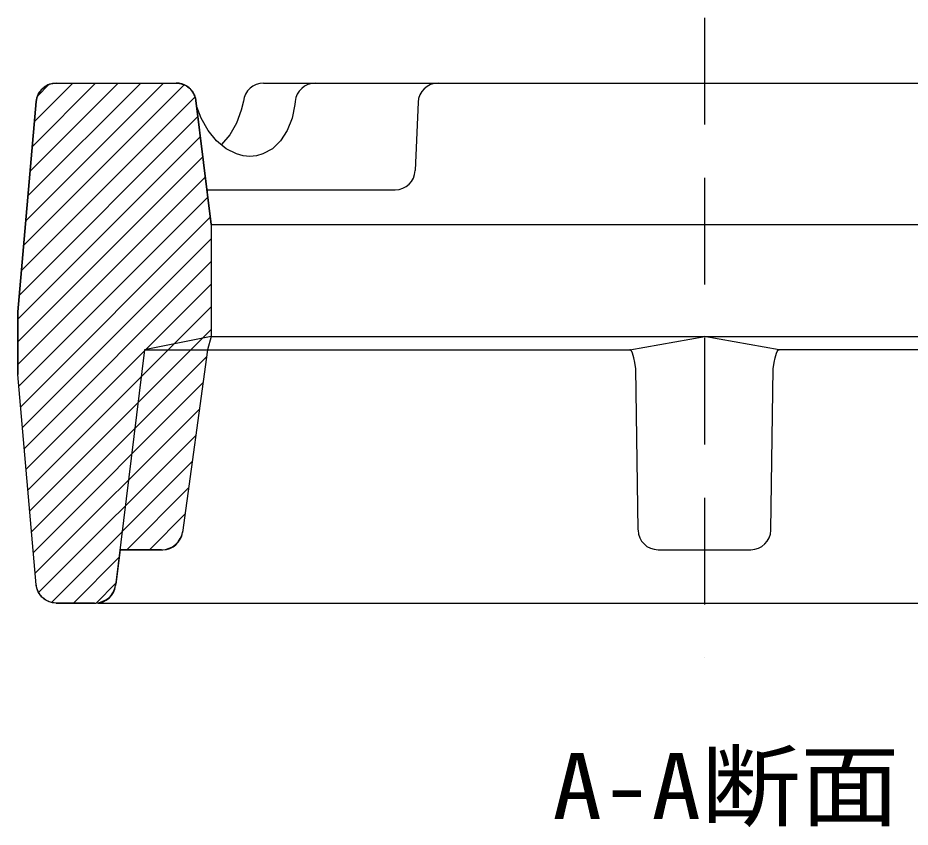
# Model space of a CAD drawing. Units: millimetres on the paper. Extents: x -200 to 200, y -121 to 121.
# Drawn here: x -58.9 to -42.17, y 18.51 to 33.69 of the extents above; entities that cross this region are included whole.
import ezdxf
from ezdxf.enums import TextEntityAlignment as Align

# ---------------------------------------------------------------- set-up
doc = ezdxf.new("R2010")
doc.units = ezdxf.units.MM
doc.linetypes.add('DASHED2', pattern=[3, 2, -1])
doc.layers.add('0-5_一般', color=7, linetype='Continuous')
doc.styles.add('ＭＳ 明朝', font='')
doc.styles.get('ＭＳ 明朝').set_extended_font_data('MS Mincho')

msp = doc.modelspace()

# ---------------------------------------------------------------- linework, layer by layer
at = {"layer": '0-5_一般', "linetype": 'DASHED2'}
msp.add_line((-46.026, 33.685), (-46.026, 21.685), dxfattribs=at)
at = {"layer": '0-5_一般'}
for p, q in [((-58.792, 29.415), (-55.779, 32.428)), ((-58.751, 29.88), (-56.171, 32.461)), ((-58.711, 30.345), (-56.595, 32.461)), ((-58.67, 30.81), (-57.019, 32.461)), ((-58.629, 31.275), (-57.443, 32.461)), ((-58.589, 31.74), (-57.868, 32.461)), ((-58.529, 32.224), (-58.318, 32.435)), ((-58.49, 32.298), (-58.499, 32.286)), ((-58.462, 32.335), (-58.474, 32.319)), ((-58.448, 32.348), (-58.462, 32.335)), ((-58.41, 32.384), (-58.422, 32.373)), ((-58.395, 32.393), (-58.41, 32.384)), ((-58.341, 32.426), (-58.356, 32.417)), ((-58.321, 32.434), (-58.341, 32.426)), ((-58.296, 32.443), (-58.307, 32.439)), ((-58.251, 32.455), (-58.296, 32.443)), ((-58.247, 32.455), (-58.251, 32.455)), ((-58.249, 32.455), (-58.251, 32.455)), ((-58.182, 32.461), (-55.933, 32.461)), ((-55.894, 32.459), (-55.933, 32.461)), ((-55.888, 32.458), (-55.894, 32.459)), ((-55.885, 32.458), (-55.894, 32.459)), ((-55.881, 32.457), (-55.894, 32.459)), ((-55.876, 32.457), (-55.879, 32.457)), ((-55.856, 32.453), (-55.876, 32.457)), ((-55.865, 32.454), (-55.87, 32.455)), ((-55.861, 32.453), (-55.869, 32.455)), ((-55.835, 32.447), (-55.856, 32.453)), ((-55.818, 32.443), (-55.827, 32.446)), ((-55.818, 32.443), (-55.824, 32.444)), ((-55.818, 32.443), (-55.823, 32.444)), ((-55.82, 32.443), (-55.822, 32.444)), ((-55.782, 32.429), (-55.82, 32.443)), ((-55.782, 32.429), (-55.818, 32.443)), ((-55.782, 32.429), (-55.784, 32.43)), ((-55.78, 32.428), (-55.782, 32.429)), ((-55.781, 32.429), (-55.782, 32.429)), ((-55.745, 32.411), (-55.768, 32.422)), ((-55.74, 32.407), (-55.745, 32.411)), ((-55.737, 32.406), (-55.745, 32.411)), ((-55.704, 32.384), (-55.719, 32.394)), ((-55.689, 32.371), (-55.704, 32.384)), ((-55.684, 32.367), (-55.687, 32.37)), ((-55.684, 32.367), (-55.686, 32.369)), ((-55.684, 32.367), (-55.686, 32.368)), ((-55.684, 32.367), (-55.685, 32.368)), ((-55.684, 32.367), (-55.685, 32.368)), ((-55.678, 32.36), (-55.684, 32.367)), ((-55.666, 32.35), (-55.684, 32.367)), ((-55.656, 32.338), (-55.666, 32.35)), ((-55.638, 32.318), (-55.645, 32.326)), ((-55.638, 32.318), (-55.643, 32.323)), ((-55.617, 32.289), (-55.638, 32.318)), ((-55.619, 32.291), (-55.638, 32.318)), ((-54.295, 32.461), (-51.021, 32.461)), ((-51.021, 32.461), (-41.03, 32.461)), ((-58.833, 28.95), (-55.578, 32.205)), ((-58.55, 32.158), (-58.556, 32.119)), ((-58.544, 32.183), (-58.55, 32.158)), ((-58.545, 32.176), (-58.55, 32.158)), ((-58.54, 32.196), (-58.543, 32.187)), ((-58.529, 32.228), (-58.54, 32.196)), ((-58.52, 32.248), (-58.529, 32.228)), ((-58.524, 32.238), (-58.529, 32.228)), ((-58.499, 32.286), (-58.511, 32.264)), ((-55.618, 32.289), (-55.619, 32.291)), ((-55.618, 32.29), (-55.619, 32.291)), ((-55.601, 32.261), (-55.616, 32.286)), ((-55.601, 32.261), (-55.608, 32.271)), ((-55.598, 32.253), (-55.601, 32.261)), ((-55.594, 32.246), (-55.601, 32.261)), ((-55.588, 32.233), (-55.591, 32.239)), ((-55.575, 32.198), (-55.588, 32.233)), ((-55.575, 32.198), (-55.581, 32.213)), ((-55.574, 32.194), (-55.575, 32.198)), ((-55.573, 32.191), (-55.575, 32.198)), ((-55.566, 32.166), (-55.571, 32.183)), ((-55.561, 32.132), (-55.566, 32.166)), ((-55.276, 29.811), (-55.561, 32.132)), ((-58.556, 32.119), (-58.901, 28.175)), ((-55.466, 31.805), (-55.546, 32.014)), ((-51.396, 32.102), (-51.45, 30.82)), ((-58.873, 28.485), (-55.524, 31.835)), ((-55.335, 31.575), (-55.466, 31.805)), ((-54.928, 31.489), (-55.084, 31.31)), ((-53.848, 31.575), (-53.973, 31.381)), ((-58.901, 28.034), (-55.478, 31.457)), ((-55.084, 31.31), (-55.088, 31.307)), ((-53.973, 31.381), (-54.127, 31.231)), ((-54.802, 31.132), (-54.996, 31.231)), ((-54.676, 31.098), (-54.802, 31.132)), ((-54.305, 31.132), (-54.424, 31.098)), ((-54.127, 31.231), (-54.305, 31.132)), ((-58.901, 27.61), (-55.431, 31.079)), ((-54.549, 31.086), (-54.676, 31.098)), ((-54.424, 31.098), (-54.549, 31.086)), ((-58.901, 27.185), (-55.385, 30.701)), ((-55.355, 30.461), (-51.825, 30.461)), ((-58.882, 26.78), (-55.338, 30.323)), ((-58.847, 26.39), (-55.292, 29.945)), ((-55.276, 29.811), (-36.776, 29.811)), ((-55.276, 29.811), (-55.276, 27.711)), ((-58.813, 26), (-55.276, 29.538)), ((-58.779, 25.61), (-55.276, 29.113)), ((-58.745, 25.22), (-55.276, 28.689)), ((-58.901, 28.175), (-58.901, 26.997)), ((-58.711, 24.83), (-55.276, 28.265)), ((-58.677, 24.439), (-55.276, 27.841)), ((-55.276, 27.711), (-56.526, 27.461)), ((-55.276, 27.711), (-36.776, 27.711)), ((-47.424, 27.461), (-46.017, 27.711)), ((-44.627, 27.461), (-46.034, 27.711)), ((-56.526, 27.461), (-57.067, 23.041)), ((-56.526, 27.461), (-47.424, 27.461)), ((-55.344, 27.461), (-55.813, 24.035)), ((-47.42, 27.461), (-47.424, 27.461)), ((-47.415, 27.459), (-47.42, 27.461)), ((-47.409, 27.454), (-47.415, 27.459)), ((-47.403, 27.449), (-47.409, 27.454)), ((-47.39, 27.428), (-47.403, 27.449)), ((-44.662, 27.428), (-44.648, 27.449)), ((-44.648, 27.449), (-44.643, 27.454)), ((-44.643, 27.454), (-44.636, 27.459)), ((-44.636, 27.459), (-44.631, 27.461)), ((-44.631, 27.461), (-44.627, 27.461)), ((-35.526, 27.461), (-44.627, 27.461)), ((-58.643, 24.049), (-55.362, 27.33)), ((-47.375, 27.395), (-47.39, 27.428)), ((-47.35, 27.311), (-47.375, 27.395)), ((-47.333, 27.224), (-47.35, 27.311)), ((-44.719, 27.224), (-44.701, 27.311)), ((-44.701, 27.311), (-44.676, 27.395)), ((-44.676, 27.395), (-44.662, 27.428)), ((-47.314, 27.103), (-47.333, 27.224)), ((-44.738, 27.103), (-44.719, 27.224)), ((-58.556, 23.053), (-58.901, 26.997)), ((-56.585, 26.978), (-56.585, 26.977)), ((-56.582, 26.997), (-56.582, 26.997)), ((-47.27, 24.081), (-47.314, 27.103)), ((-44.781, 24.081), (-44.738, 27.103)), ((-58.609, 23.659), (-55.429, 26.839)), ((-58.574, 23.269), (-55.496, 26.347)), ((-56.665, 26.322), (-56.665, 26.321)), ((-58.511, 22.908), (-55.564, 25.856)), ((-56.744, 25.674), (-56.744, 25.673)), ((-58.271, 22.723), (-55.631, 25.364)), ((-56.822, 25.035), (-56.822, 25.035)), ((-56.859, 23.711), (-55.698, 24.873)), ((-56.899, 24.408), (-56.899, 24.407)), ((-56.435, 23.711), (-55.765, 24.381)), ((-56.974, 23.793), (-56.974, 23.793)), ((-56.984, 23.711), (-56.184, 23.711)), ((-46.895, 23.711), (-45.156, 23.711)), ((-57.859, 22.711), (-57.002, 23.569)), ((-58.544, 22.989), (-58.556, 23.053)), ((-58.555, 23.051), (-58.556, 23.053)), ((-58.544, 22.989), (-58.555, 23.051)), ((-58.555, 23.049), (-58.555, 23.051)), ((-58.544, 22.989), (-58.555, 23.049)), ((-58.555, 23.045), (-58.555, 23.049)), ((-58.544, 22.989), (-58.555, 23.045)), ((-58.554, 23.042), (-58.555, 23.045)), ((-58.544, 22.989), (-58.554, 23.042)), ((-58.553, 23.033), (-58.554, 23.042)), ((-58.544, 22.989), (-58.553, 23.033)), ((-58.552, 23.027), (-58.553, 23.033)), ((-58.544, 22.989), (-58.552, 23.027)), ((-58.548, 23.003), (-58.552, 23.027)), ((-58.548, 23.003), (-58.549, 23.014)), ((-58.544, 22.989), (-58.548, 23.003)), ((-58.545, 22.995), (-58.548, 23.003)), ((-58.52, 22.925), (-58.544, 22.989)), ((-58.533, 22.954), (-58.544, 22.989)), ((-58.533, 22.954), (-58.54, 22.979)), ((-58.533, 22.954), (-58.534, 22.96)), ((-58.52, 22.925), (-58.533, 22.954)), ((-58.524, 22.935), (-58.533, 22.954)), ((-58.484, 22.864), (-58.52, 22.925)), ((-58.512, 22.907), (-58.52, 22.925)), ((-57.434, 22.712), (-57.061, 23.085)), ((-58.512, 22.907), (-58.517, 22.918)), ((-58.512, 22.907), (-58.512, 22.911)), ((-58.484, 22.863), (-58.512, 22.907)), ((-58.435, 22.81), (-58.484, 22.864)), ((-58.484, 22.863), (-58.484, 22.864)), ((-58.484, 22.863), (-58.484, 22.863)), ((-58.449, 22.823), (-58.484, 22.863)), ((-58.449, 22.823), (-58.449, 22.825)), ((-58.435, 22.81), (-58.449, 22.823)), ((-58.44, 22.815), (-58.449, 22.823)), ((-58.377, 22.766), (-58.435, 22.81)), ((-58.408, 22.787), (-58.435, 22.81)), ((-58.408, 22.787), (-58.426, 22.803)), ((-58.408, 22.787), (-58.409, 22.79)), ((-58.377, 22.766), (-58.408, 22.787)), ((-58.388, 22.774), (-58.408, 22.787)), ((-58.313, 22.735), (-58.377, 22.766)), ((-58.362, 22.757), (-58.377, 22.766)), ((-58.362, 22.757), (-58.371, 22.763)), ((-58.362, 22.757), (-58.362, 22.758)), ((-58.313, 22.735), (-58.362, 22.757)), ((-58.323, 22.74), (-58.362, 22.757)), ((-58.247, 22.717), (-58.313, 22.735)), ((-58.309, 22.733), (-58.313, 22.735)), ((-58.309, 22.733), (-58.311, 22.734)), ((-58.309, 22.733), (-58.309, 22.734)), ((-58.247, 22.717), (-58.309, 22.733)), ((-58.25, 22.717), (-58.309, 22.733)), ((-58.25, 22.718), (-58.25, 22.717)), ((-58.247, 22.717), (-58.25, 22.717)), ((-58.249, 22.717), (-58.25, 22.717)), ((-58.248, 22.717), (-58.25, 22.717)), ((-58.182, 22.711), (-58.247, 22.717)), ((-58.186, 22.711), (-58.222, 22.715)), ((-58.186, 22.711), (-58.186, 22.712)), ((-58.182, 22.711), (-57.439, 22.711)), ((-57.392, 22.711), (-34.612, 22.711))]:
    msp.add_line(p, q, dxfattribs=at)
for points in [[(-58.182, 32.461), (-58.247, 32.455), (-58.313, 32.437), (-58.377, 32.406), (-58.435, 32.363), (-58.484, 32.309), (-58.52, 32.248), (-58.544, 32.183), (-58.556, 32.119)], [(-58.52, 32.248), (-58.511, 32.264), (-58.49, 32.298), (-58.484, 32.309), (-58.474, 32.319), (-58.448, 32.348), (-58.435, 32.363), (-58.422, 32.373), (-58.395, 32.393), (-58.377, 32.406), (-58.356, 32.417), (-58.321, 32.434), (-58.313, 32.437), (-58.307, 32.439), (-58.249, 32.455), (-58.247, 32.455), (-58.182, 32.461), (-55.933, 32.461), (-55.888, 32.458), (-55.885, 32.458), (-55.881, 32.457), (-55.879, 32.457), (-55.879, 32.457), (-55.872, 32.456), (-55.865, 32.454), (-55.861, 32.453), (-55.835, 32.447), (-55.827, 32.446), (-55.824, 32.444), (-55.823, 32.444), (-55.784, 32.43), (-55.781, 32.429), (-55.78, 32.428), (-55.777, 32.427), (-55.768, 32.422), (-55.74, 32.407), (-55.737, 32.406), (-55.73, 32.402), (-55.719, 32.394), (-55.689, 32.371)], [(-58.484, 32.309), (-58.499, 32.286), (-58.52, 32.248)], [(-58.435, 32.363), (-58.462, 32.335), (-58.484, 32.309)], [(-58.377, 32.406), (-58.41, 32.384), (-58.435, 32.363)], [(-58.313, 32.437), (-58.341, 32.426), (-58.377, 32.406)], [(-58.247, 32.455), (-58.296, 32.443), (-58.313, 32.437)], [(-55.561, 32.132), (-55.572, 32.188), (-55.592, 32.242), (-55.617, 32.289), (-55.649, 32.332), (-55.687, 32.37), (-55.73, 32.402), (-55.777, 32.427), (-55.827, 32.446), (-55.879, 32.457), (-55.933, 32.461)], [(-55.827, 32.446), (-55.856, 32.453), (-55.872, 32.456)], [(-55.777, 32.427), (-55.782, 32.429), (-55.827, 32.446)], [(-55.818, 32.443), (-55.82, 32.443), (-55.822, 32.444)], [(-55.689, 32.371), (-55.687, 32.37), (-55.686, 32.369), (-55.686, 32.368), (-55.685, 32.368), (-55.685, 32.368), (-55.678, 32.36), (-55.656, 32.338), (-55.649, 32.332), (-55.645, 32.326), (-55.643, 32.323), (-55.631, 32.307), (-55.618, 32.29), (-55.618, 32.289), (-55.617, 32.289), (-55.616, 32.286), (-55.608, 32.271), (-55.598, 32.253), (-55.594, 32.246), (-55.592, 32.242), (-55.591, 32.239), (-55.581, 32.213), (-55.574, 32.194), (-55.573, 32.191), (-55.572, 32.188), (-55.571, 32.183), (-55.561, 32.132), (-55.276, 29.811), (-55.276, 27.711), (-55.344, 27.461)], [(-55.631, 32.307), (-55.638, 32.318), (-55.649, 32.332), (-55.684, 32.367)], [(-57.461, 22.711), (-58.182, 22.711), (-58.186, 22.712), (-58.222, 22.715), (-58.247, 22.717), (-58.248, 22.717), (-58.249, 22.717), (-58.25, 22.718), (-58.309, 22.734), (-58.311, 22.734), (-58.313, 22.735), (-58.323, 22.74), (-58.362, 22.758), (-58.371, 22.763), (-58.377, 22.766), (-58.388, 22.774), (-58.409, 22.79), (-58.426, 22.803), (-58.435, 22.81), (-58.484, 22.863), (-58.484, 22.864), (-58.484, 22.864), (-58.512, 22.911), (-58.517, 22.918), (-58.52, 22.925), (-58.524, 22.935), (-58.534, 22.96), (-58.54, 22.979), (-58.544, 22.989), (-58.545, 22.995), (-58.549, 23.014), (-58.556, 23.053), (-58.901, 26.997), (-58.901, 28.175), (-58.556, 32.119), (-58.545, 32.176), (-58.544, 32.183), (-58.543, 32.187), (-58.524, 32.238), (-58.52, 32.248)], [(-58.52, 32.248), (-58.54, 32.196), (-58.544, 32.183)], [(-55.592, 32.242), (-55.601, 32.261), (-55.617, 32.289)], [(-55.572, 32.188), (-55.575, 32.198), (-55.592, 32.242)], [(-54.668, 32.122), (-54.712, 31.955), (-54.802, 31.709), (-54.928, 31.489)], [(-53.699, 32.119), (-53.704, 32.06), (-53.757, 31.805), (-53.848, 31.575)], [(-54.996, 31.231), (-55.177, 31.381), (-55.335, 31.575)], [(-56.206, 23.711), (-56.984, 23.711), (-57.064, 23.063)]]:
    msp.add_lwpolyline(points, dxfattribs=at)
for centre, radius, start, end in [((-54.295, 32.086), 0.375, 90, 174.5873), ((-53.325, 32.086), 0.375, 90, 174.9437), ((-51.021, 32.086), 0.375, 90, 177.5791), ((-51.825, 30.836), 0.375, 270, 357.5791), ((-56.206, 24.111), 0.4, 270, 352.2123), ((-56.184, 24.086), 0.375, 270, 352.2123), ((-46.895, 24.086), 0.375, 180.8248, 270), ((-45.156, 24.086), 0.375, 270, 359.1752), ((-57.461, 23.111), 0.4, 270, 353.0235), ((-57.439, 23.086), 0.375, 270, 353.0235)]:
    msp.add_arc(centre, radius, start, end, dxfattribs=at)

# ---------------------------------------------------------------- texts
at = {"layer": '0-5_一般', "style": 'ＭＳ 明朝', "width": 1.1}
msp.add_text('A-A断面', height=1.241, dxfattribs=at).set_placement((-48.877, 18.287), align=Align.BOTTOM_LEFT)

doc.saveas('drawing.dxf')
